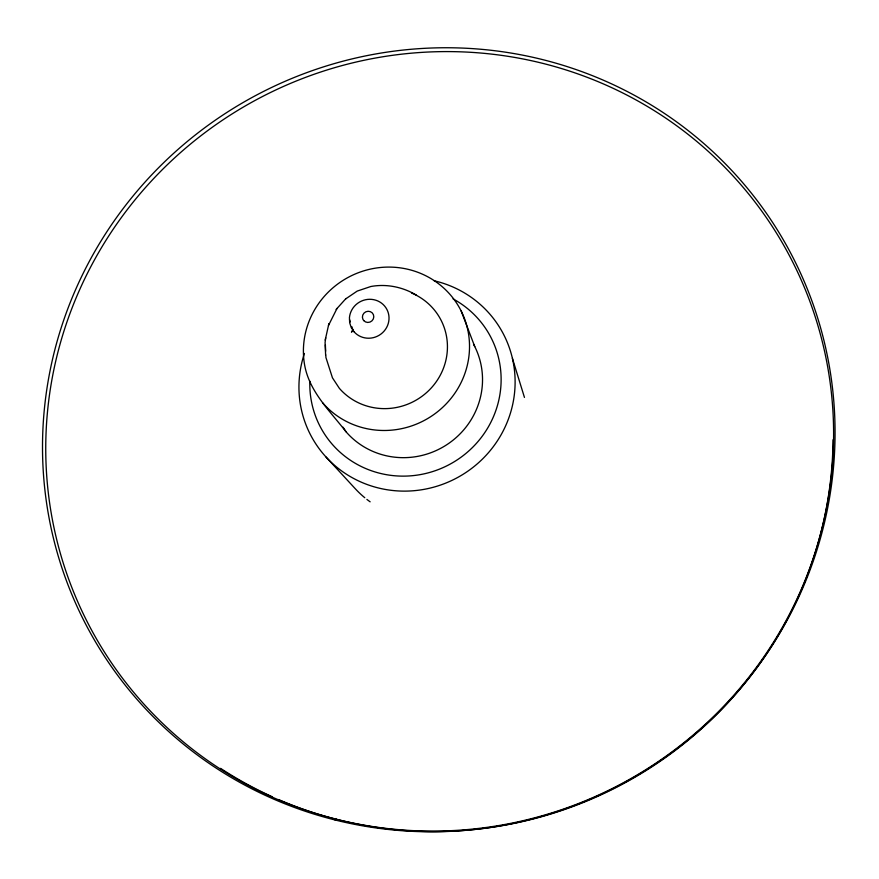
<?xml version="1.0" encoding="UTF-8"?>
<svg xmlns="http://www.w3.org/2000/svg" width="879" height="879" viewBox="0 0 879 879"><rect width="100%" height="100%" fill="white"/><g stroke="black" fill="none" stroke-linecap="round" stroke-linejoin="round"><path stroke-width="1.32" d="M325.713 337.8L325.087 342.524L325.615 354.819M328.482 325.472L337.02 308.43M325.197 340.151L328.889 323.615M352.831 329.966L351.468 332.152L352.995 330.207L351.831 326.669M345.634 298.937L357.215 291.081L370.828 286.51C386.507 283.609 402.857 287.015 416.47 295.168M336.174 309.419L346.007 298.497M325.999 456.992L355.05 488.493A99.14 96.91 -29.9 0 0 364.774 497.723M322.604 402.791A83.725 81.022 -29.9 0 0 458.223 387.914A83.725 81.022 -29.9 0 0 401.22 268.007A83.725 81.022 -29.9 0 0 304.606 364.939C309.386 391.825 330.086 411.097 346.029 431.776A77.77 75.605 -29.9 0 0 448.367 443.664A77.77 75.605 -29.9 0 0 473.55 344.249M343.041 427.205L346.029 431.776M461.211 311.1L474.759 346.579M349.523 319.582L350.292 321.945M512.413 358.39L524.455 397.418M325.373 344.898L325.648 351.204M325.812 354.984L325.922 357.5L332.46 377.838L339.371 388.353A61.64 59.651 -29.9 0 0 434.973 383.508A61.64 59.651 -29.9 0 0 411.515 293.004M833.039 439.753A394.089 385.936 -29.9 0 1 278.522 799.538M272.204 796.737A394.089 385.936 -29.9 0 1 220.563 768.345M453.07 298.904A96.316 93.624 -29.9 0 1 495.075 412.658A96.316 93.624 -29.9 0 1 387.013 474.781A96.316 93.624 -29.9 0 1 309.847 381.233M434.138 280.764A108.82 105.821 -29.9 0 1 511.029 411.086A108.82 105.821 -29.9 0 1 375.289 487.153A108.82 105.821 -29.9 0 1 304.431 353.457M370.136 501.821A99.14 96.91 -29.9 0 1 366.895 499.415M363.752 320.593L362.95 319.396A5.735 5.527 -29.9 0 1 368.092 311.276A5.735 5.527 -29.9 0 1 373.267 319.044A5.735 5.527 -29.9 0 1 363.752 320.593M354.017 331.757L351.237 327.57L349.677 322.78L349.435 317.715A20.008 19.283 -29.9 0 1 375.959 300.255A20.008 19.283 -29.9 0 1 385.452 329.394A20.008 19.283 -29.9 0 1 354.017 331.757M334.987 819.953A398.363 389.913 -29.9 0 0 821.887 332.526A398.363 389.913 -29.9 0 0 159.473 166.845A398.363 389.913 -29.9 0 0 334.987 819.953M336.437 819.283A395.979 387.661 -29.9 0 0 820.536 334.855A395.979 387.661 -29.9 0 0 162.077 169.9A395.979 387.661 -29.9 0 0 336.437 819.283"/></g></svg>
